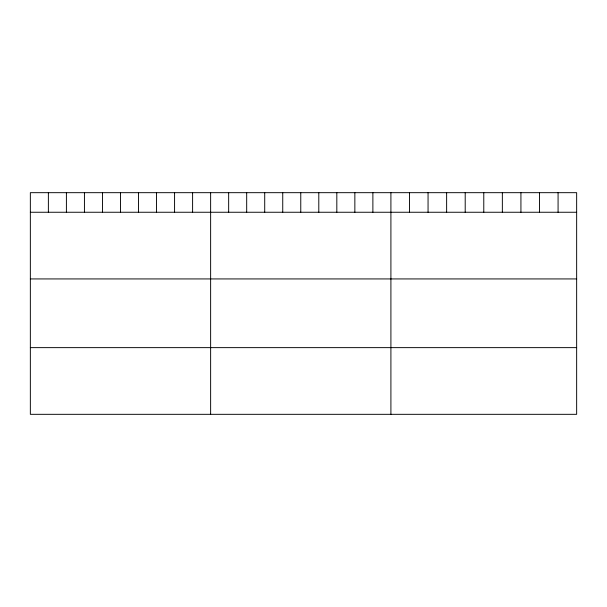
<?xml version="1.0" encoding="UTF-8"?>
<svg xmlns="http://www.w3.org/2000/svg" width="607" height="607" viewBox="0 0 607 607"><rect width="100%" height="100%" fill="white"/><g stroke="black" fill="none" stroke-linecap="round" stroke-linejoin="round"><path stroke-width="0.91" d="M576.65 212.253L576.65 414.323L30.35 414.323L30.35 192.677L576.65 192.677L576.65 212.253L30.35 212.253M30.35 278.932L576.65 278.932M30.35 347.636L576.65 347.636M558.076 192.677L558.076 212.253M539.502 192.677L539.502 212.253M520.927 192.677L520.927 212.253M502.353 192.677L502.353 212.253M483.779 192.677L483.779 212.253M465.205 192.677L465.205 212.253M446.631 192.677L446.631 212.253M428.056 192.677L428.056 212.253M409.482 192.677L409.482 212.253M390.908 192.677L390.908 414.323M372.88 192.677L372.88 212.253M354.852 192.677L354.852 212.253M336.824 192.677L336.824 212.253M318.796 192.677L318.796 212.253M300.769 192.677L300.769 212.253M282.741 192.677L282.741 212.253M264.713 192.677L264.713 212.253M246.685 192.677L246.685 212.253M228.657 192.677L228.657 212.253M210.629 192.677L210.629 414.323M192.601 192.677L192.601 212.253M174.573 192.677L174.573 212.253M156.545 192.677L156.545 212.253M138.517 192.677L138.517 212.253M120.49 192.677L120.49 212.253M102.462 192.677L102.462 212.253M84.434 192.677L84.434 212.253M66.406 192.677L66.406 212.253M48.378 192.677L48.378 212.253"/></g></svg>
